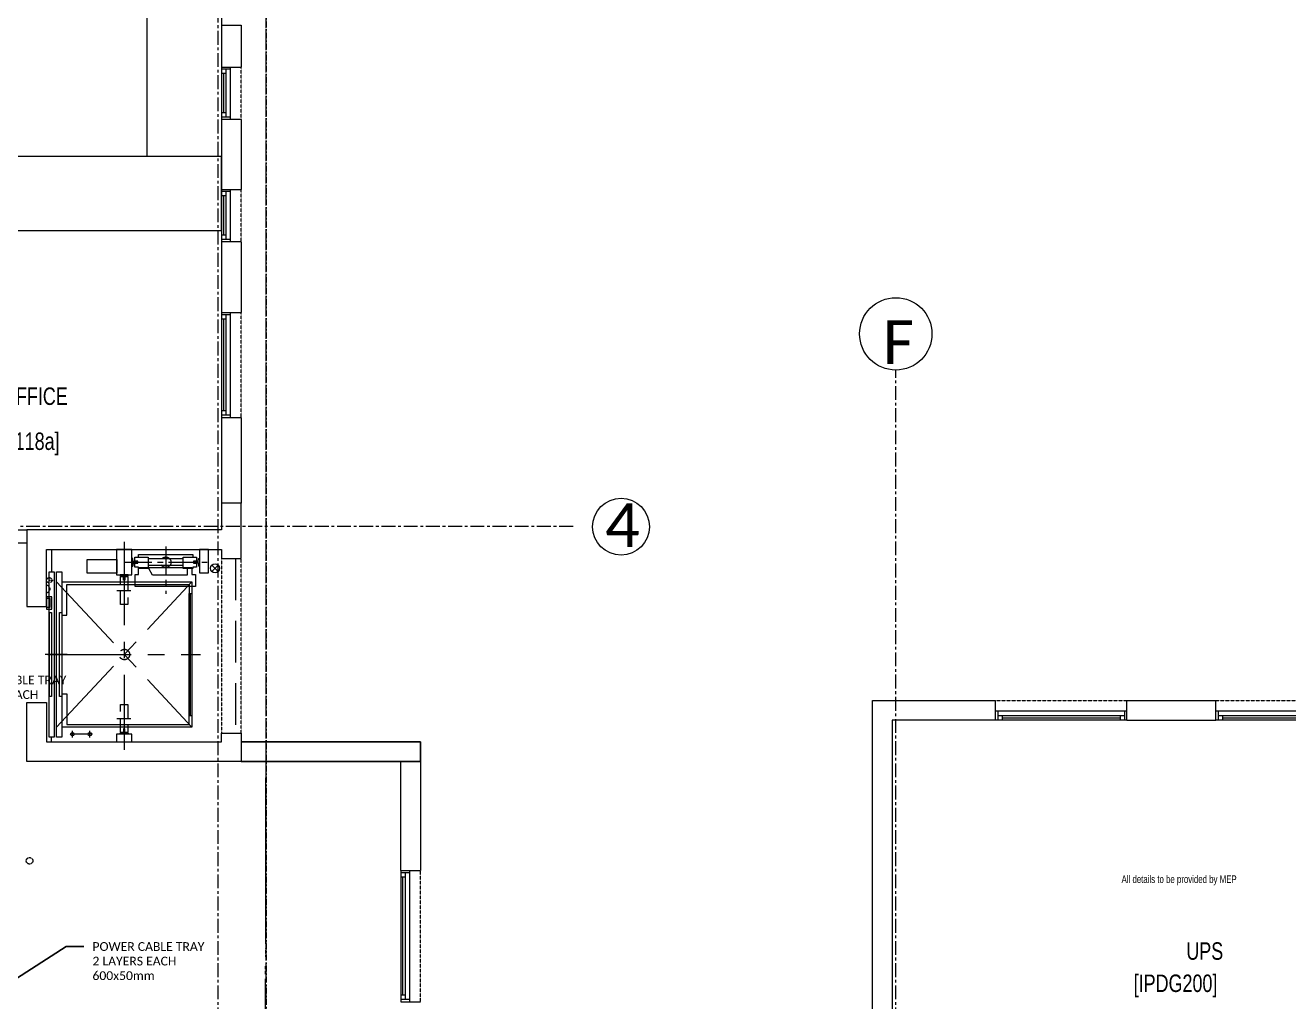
# Model space of a CAD drawing. Header units: millimetres. Extents: x 26027 to 581921, y 7230 to 233891.
# Drawn here: x 478045 to 492492, y 202807 to 213980 of the extents above; entities that cross this region are included whole.
import ezdxf
from ezdxf import colors
from ezdxf.entities.mleader import LeaderData, LeaderLine
from ezdxf.math import Vec2, Vec3

# ---------------------------------------------------------------- set-up
doc = ezdxf.new("R2010")
doc.units = ezdxf.units.MM
doc.header["$LTSCALE"] = 5
for name, pattern in [('CENTER', [50.8, 31.75, -6.35, 6.35, -6.35]), ('CENTERX2', [101.6, 63.5, -12.7, 12.7, -12.7]), ('DASHDOT', [25.4, 12.7, -6.35, 0, -6.35]), ('DASHED2', [9.525, 6.35, -3.175]), ('HIDDEN2', [0.1875, 0.125, -0.0625])]:
    doc.linetypes.add(name, pattern=pattern)
for name, color, linetype, lineweight in [('72_EGR_BASE_PRIMITIVE', 7, 'Continuous', 5), ('72_EGR_BASE_TEXT', 7, 'Continuous', 5), ('Aluminum', 7, 'Continuous', 5), ('Axis', 163, 'CENTERX2', 5), ('AxisBalloons_2', 7, 'Continuous', 0), ('Cabin', 7, 'Continuous', 5), ('Medical Equipment and Furniture', 163, 'Continuous', 0), ('Notes', 1, 'Continuous', 5), ('Proj', 7, 'HIDDEN2', 5), ('Structure', 20, 'Continuous', 5), ('Tech', 169, 'DASHED2', 5), ('Text', 9, 'Continuous', 5), ('Walls', 32, 'Continuous', 5)]:
    doc.layers.add(name, color=color, linetype=linetype, lineweight=lineweight)
doc.layers.add('axes', color=9, linetype='Continuous')
doc.layers.add('E-POWR', color=7, linetype='Continuous', lineweight=9, true_color=0x4e7e3e)
doc.layers.add('EXF', color=7, linetype='Continuous', lineweight=0, true_color=0x4e7e3e)
doc.styles.get("Standard").update_dxf_attribs({"font": 'calibri.ttf'})
doc.styles.add('X3G_ENTITY_257CFD', font='swisscl.ttf', dxfattribs={"height": 200})
doc.styles.add('X3G_ENTITY_2587EA', font='swisscl.ttf', dxfattribs={"height": 200})

# ---------------------------------------------------------------- blocks, each defined once
blk = doc.blocks.new('T89_B')
at = {"layer": 'Cabin'}
for p, q in [((31, 8), (31, 4)), ((31, 4), (47, 4)), ((47, 4), (51, 44.5)), ((31, -8), (31, -4)), ((31, -4), (47, -4)), ((47, -4), (51, -44.5))]:
    blk.add_line(p, q, dxfattribs=at)
at = {"layer": 'Cabin', "ltscale": 5}
for points in [[(31, 8), (0, 8), (0, -8), (31, -8)], [(51, 44.5), (62, 44.5), (62, -44.5), (51, -44.5)]]:
    blk.add_lwpolyline(points, dxfattribs=at)

msp = doc.modelspace()

# ---------------------------------------------------------------- hatches: boundary and pattern name
h = msp.add_hatch()
h.set_pattern_fill('CROSS', color=85, scale=10)
h.set_pattern_definition([(0, (368880, 104830), (63.5, 63.5), [31.75, -95.25]), (90, (368895.875, 104814.125), (-63.5, 63.5), [31.75, -95.25])])
edge = h.paths.add_edge_path()
edge.add_line((457685.6, 145694.3), (457685.6, 152806.1))
edge.add_line((457685.6, 152806.1), (462487.4, 152806.1))
edge.add_line((462487.4, 152806.1), (462487.4, 145900.9))
edge.add_line((462487.4, 145900.9), (462587.4, 145901.1))
edge.add_line((462587.4, 145901.1), (462587.4, 152806.1))
edge.add_line((462587.4, 152806.1), (464555.9, 152806.1))
edge.add_line((464555.9, 152806.1), (469284.4, 152806.1))
edge.add_line((469284.4, 152806.1), (471903.7, 152806.1))
edge.add_line((471903.7, 152806.1), (471903.7, 142653.2))
edge.add_line((471903.7, 142653.2), (478231.4, 142645.9))
edge.add_line((478231.4, 142645.9), (478231.4, 142845.2))
edge.add_line((478231.4, 142845.2), (472503.7, 142845.2))
edge.add_line((472503.7, 142845.2), (472503.7, 157840))
edge.add_line((472503.7, 157840), (472504, 159009.2))
edge.add_line((472504, 159009.2), (479768.6, 159009.2))
edge.add_line((479768.6, 159009.2), (479768.6, 159109.2))
edge.add_line((479768.6, 159109.2), (472503.7, 159109.2))
edge.add_line((472503.7, 159109.2), (472503.7, 169315.6))
edge.add_line((472503.7, 169315.6), (478921.1, 169315.6))
edge.add_line((478921.1, 169315.6), (484286.4, 169315.6))
edge.add_line((484286.4, 169315.6), (484286.4, 166351.2))
edge.add_line((484286.4, 166351.2), (484486.4, 166351.2))
edge.add_line((484486.4, 166351.2), (484486.4, 169515.6))
edge.add_line((484486.4, 169515.6), (479083.8, 169515.6))
edge.add_line((479083.8, 169515.6), (479083.8, 190946.9))
edge.add_line((479083.8, 190946.9), (479083.8, 191341.6))
edge.add_line((479083.8, 191341.6), (478883.8, 191341.6))
edge.add_line((478883.8, 191341.6), (478883.8, 195124.3))
edge.add_line((478883.8, 195124.3), (477262.4, 195124.3))
edge.add_line((477262.4, 195124.3), (477262.4, 205421.2))
edge.add_line((477262.4, 205421.2), (474368, 205421.2))
edge.add_line((474368, 205421.2), (469356.9, 205421.2))
edge.add_line((469356.9, 205421.2), (469256.9, 205421.2))
edge.add_line((469256.9, 205421.2), (469256.9, 204391.3))
edge.add_line((469256.9, 204391.3), (469856.9, 204391.3))
edge.add_line((469856.9, 204391.3), (469856.9, 204821.2))
edge.add_line((469856.9, 204821.2), (471179.3, 204821.2))
edge.add_line((471179.3, 204821.2), (471179.3, 204391.3))
edge.add_line((471179.3, 204391.3), (471779.3, 204391.3))
edge.add_line((471779.3, 204391.3), (471779.3, 204821.2))
edge.add_line((471779.3, 204821.2), (476662.4, 204821.2))
edge.add_line((476662.4, 204821.2), (476662.4, 194457.6))
edge.add_line((476662.4, 194457.6), (478283.8, 194457.6))
edge.add_line((478283.8, 194457.6), (478283.8, 169915.6))
edge.add_line((478283.8, 169915.6), (471903.7, 169915.6))
edge.add_line((471903.7, 169915.6), (471903.7, 159212))
edge.add_line((471903.7, 159212), (470513.7, 159212))
edge.add_line((470513.7, 159212), (470513.7, 159112))
edge.add_line((470513.7, 159112), (471903.7, 159112))
edge.add_line((471903.7, 159112), (471903.7, 153006.1))
edge.add_line((471903.7, 153006.1), (462587.4, 153006.1))
edge.add_line((462587.4, 153006.1), (462487.4, 152906.1))
edge.add_line((462487.4, 152906.1), (457585.6, 152906.1))
edge.add_line((457585.6, 152906.1), (457585.6, 145694.3))
at = {"layer": 'EXF'}
h = msp.add_hatch(dxfattribs=at)
h.set_pattern_fill('CROSS', color=256, scale=10)
edge = h.paths.add_edge_path()
edge.add_line((464555.9, 152806.1), (469284.4, 152806.1))
edge.add_line((469284.4, 152806.1), (471903.7, 152806.1))
edge.add_line((471903.7, 152806.1), (471903.7, 142653.2))
edge.add_line((471903.7, 142653.2), (478231.4, 142645.9))
edge.add_line((478231.4, 142645.9), (478231.4, 142845.2))
edge.add_line((478231.4, 142845.2), (472503.7, 142845.2))
edge.add_line((472503.7, 142845.2), (472503.7, 157840))
edge.add_line((472503.7, 157840), (472504, 159009.2))
edge.add_line((472504, 159009.2), (479768.6, 159009.2))
edge.add_line((479768.6, 159009.2), (479768.6, 159109.2))
edge.add_line((479768.6, 159109.2), (472503.7, 159109.2))
edge.add_line((472503.7, 159109.2), (472503.7, 169315.6))
edge.add_line((472503.7, 169315.6), (478921.1, 169315.6))
edge.add_line((478921.1, 169315.6), (484286.4, 169315.6))
edge.add_line((484286.4, 169315.6), (484286.4, 166351.2))
edge.add_line((484286.4, 166351.2), (484486.4, 166351.2))
edge.add_line((484486.4, 166351.2), (484486.4, 169515.6))
edge.add_line((484486.4, 169515.6), (479083.8, 169515.6))
edge.add_line((479083.8, 169515.6), (479083.8, 190946.9))
edge.add_line((479083.8, 190946.9), (479083.8, 191341.6))
edge.add_line((479083.8, 191341.6), (478883.8, 191341.6))
edge.add_line((478883.8, 191341.6), (478883.8, 195124.3))
edge.add_line((478883.8, 195124.3), (477262.4, 195124.3))
edge.add_line((477262.4, 195124.3), (477262.4, 205421.2))
edge.add_line((477262.4, 205421.2), (474368, 205421.2))
edge.add_line((474368, 205421.2), (469356.9, 205421.2))
edge.add_line((469356.9, 205421.2), (469256.9, 205421.2))
edge.add_line((469256.9, 205421.2), (469256.9, 204391.3))
edge.add_line((469256.9, 204391.3), (469856.9, 204391.3))
edge.add_line((469856.9, 204391.3), (469856.9, 204821.2))
edge.add_line((469856.9, 204821.2), (471179.3, 204821.2))
edge.add_line((471179.3, 204821.2), (471179.3, 204391.3))
edge.add_line((471179.3, 204391.3), (471779.3, 204391.3))
edge.add_line((471779.3, 204391.3), (471779.3, 204821.2))
edge.add_line((471779.3, 204821.2), (476662.4, 204821.2))
edge.add_line((476662.4, 204821.2), (476662.4, 194457.6))
edge.add_line((476662.4, 194457.6), (478283.8, 194457.6))
edge.add_line((478283.8, 194457.6), (478283.8, 169915.6))
edge.add_line((478283.8, 169915.6), (471903.7, 169915.6))
edge.add_line((471903.7, 169915.6), (471903.7, 159212))
edge.add_line((471903.7, 159212), (470513.7, 159212))
edge.add_line((470513.7, 159212), (470513.7, 159112))
edge.add_line((470513.7, 159112), (471903.7, 159112))
edge.add_line((471903.7, 159112), (471903.7, 153006.1))
edge.add_line((471903.7, 153006.1), (462587.4, 153006.1))

# ---------------------------------------------------------------- linework, layer by layer
at = {"layer": '72_EGR_BASE_PRIMITIVE', "color": 251, "linetype": 'Continuous', "lineweight": -3, "true_color": 0x5f5f5f, "elevation": 0}
msp.add_lwpolyline([(480513.8, 205780.3), (482562.7, 205780.3), (482562.7, 205780.3), (482562.7, 205555.3), (480513.8, 205555.3)], dxfattribs=at)
at = {"layer": '72_EGR_BASE_PRIMITIVE', "color": 251, "true_color": 0x5f5f5f}
for points in [[(480793.6, 205368.5, -2.4), (480793.6, 203470.9, -2.4)], [(480793.6, 201173.4, -2.4), (480793.6, 203071, -2.4)]]:
    msp.add_polyline3d(points, dxfattribs=at)
at = {"layer": 'Aluminum'}
for p, q in [((480288.8, 213502.3, 2.4), (480288.8, 212902.3, 2.4)), ((480388.8, 213477.3, 0), (480288.8, 213477.3, 0)), ((480338.8, 213427.3, 0), (480288.8, 213427.3, 0)), ((480313.8, 212977.3, 0), (480313.8, 213427.3, 0)), ((480338.8, 213477.3, 2.4), (480338.8, 212927.3, 2.4)), ((480388.8, 213502.3, 2.4), (480388.8, 212902.3, 2.4)), ((480338.8, 212977.3, 0), (480288.8, 212977.3, 0)), ((480388.8, 212927.3, 2.4), (480288.8, 212927.3, 2.4)), ((480288.8, 212102.3, 2.4), (480288.8, 211502.3, 2.4)), ((480388.8, 212102.3, 2.4), (480388.8, 211502.3, 2.4)), ((480388.8, 212077.3, 0), (480288.8, 212077.3, 0)), ((480338.8, 212027.3, 0), (480288.8, 212027.3, 0)), ((480313.8, 211577.3, 0), (480313.8, 212027.3, 0)), ((480338.8, 212077.3, 2.4), (480338.8, 211527.3, 2.4)), ((480338.8, 211577.3, 0), (480288.8, 211577.3, 0)), ((480388.8, 211527.3, 2.4), (480288.8, 211527.3, 2.4)), ((480288.8, 210693.3, 0.6), (480288.8, 209493.3, 0.6)), ((480388.8, 210668.3, 0.6), (480288.8, 210668.3, 0.6)), ((480338.8, 210668.3, 0.6), (480338.8, 209518.3, 0.6)), ((480388.8, 210693.3, 0.6), (480388.8, 209493.3, 0.6)), ((480338.8, 210618.3, 0.6), (480288.8, 210618.3, 0.6)), ((480313.8, 209568.3, 0.6), (480313.8, 210618.3, 0.6)), ((480338.8, 209568.3, 0.6), (480288.8, 209568.3, 0.6)), ((480388.8, 209518.3, 0.6), (480288.8, 209518.3, 0.6)), ((490640, 206130.3, -4.8), (489140, 206130.3, -4.8)), ((490640, 206030.3, -4.8), (489140, 206030.3, -4.8)), ((489165, 206130.3, -4.8), (489165, 206030.3, -4.8)), ((490615, 206080.3, -4.8), (489165, 206080.3, -4.8)), ((489215, 206080.3, -4.8), (489215, 206030.3, -4.8)), ((489215, 206055.3, -4.8), (490565, 206055.3, -4.8)), ((490565, 206080.3, -4.8), (490565, 206030.3, -4.8)), ((490615, 206130.3, -4.8), (490615, 206030.3, -4.8)), ((493160, 206130.3, -2.4), (491660, 206130.3, -2.4)), ((493160, 206030.3, -2.4), (491660, 206030.3, -2.4)), ((491685, 206130.3, -2.4), (491685, 206030.3, -2.4)), ((493135, 206080.3, -2.4), (491685, 206080.3, -2.4)), ((491735, 206080.3, -2.4), (491735, 206030.3, -2.4)), ((491735, 206055.3, -2.4), (493085, 206055.3, -2.4)), ((482337.5, 204307.3, -1.5), (482337.5, 202807.3, -1.5)), ((482437.5, 204282.3, -1.5), (482337.5, 204282.3, -1.5)), ((482387.5, 204282.3, -1.5), (482387.5, 202832.3, -1.5)), ((482437.5, 204307.3, -1.5), (482437.5, 202807.3, -1.5)), ((482387.5, 204232.3, -1.5), (482337.5, 204232.3, -1.5)), ((482362.5, 202882.3, -1.5), (482362.5, 204232.3, -1.5)), ((482387.5, 202882.3, -1.5), (482337.5, 202882.3, -1.5)), ((482437.5, 202832.3, -1.5), (482337.5, 202832.3, -1.5))]:
    msp.add_line(p, q, dxfattribs=at)
at = {"layer": 'axes', "linetype": 'CENTER', "lineweight": 0}
for p, q in [((480248.8, 120285.6, 0), (480248.8, 230811.1, 0)), ((480798.8, 120285.6, 0), (480798.8, 230811.1, 0)), ((487998.8, 120285.6, 0), (487998.8, 210035.3, 0)), ((484308.8, 208245.3, 0), (460780.9, 208245.3, 0))]:
    msp.add_line(p, q, dxfattribs=at)
at = {"layer": 'axes', "linetype": 'DASHDOT'}
msp.add_line((480798.8, 120285.6, 0), (480798.8, 230811.1, 0), dxfattribs=at)
at = {"layer": 'Axis', "ltscale": 3}
for p, q in [((479176.3, 208070.3, 0), (479176.3, 205690.3, 0)), ((478403.8, 207611.3, 0), (479948.8, 205949.3, 0)), ((478403.8, 205949.3, 0), (479948.8, 207611.3, 0)), ((478303.8, 206780.3, 0), (480048.8, 206780.3, 0))]:
    msp.add_line(p, q, dxfattribs=at)
at = {"layer": 'Axis'}
for p, q in [((479651.3, 208016.3, 0), (479651.3, 207476.3, 0)), ((479176.3, 207836.3, 0), (480126.3, 207836.3, 0))]:
    msp.add_line(p, q, dxfattribs=at)
at = {"layer": 'Axis', "ltscale": 0.498}
for p, q in [((479093.3, 207511.3, 0), (479259.3, 207511.3, 0)), ((479093.3, 206049.3, 0), (479259.3, 206049.3, 0))]:
    msp.add_line(p, q, dxfattribs=at)
at = {"layer": 'Axis', "ltscale": 0.78}
msp.add_line((478813.8, 205869.3, 0), (478553.8, 205869.3, 0), dxfattribs=at)
at = {"layer": 'Axis', "ltscale": 0.24}
for p, q in [((478583.8, 205829.3, 0), (478583.8, 205909.3, 0)), ((478783.8, 205829.3, 0), (478783.8, 205909.3, 0))]:
    msp.add_line(p, q, dxfattribs=at)
at = {"layer": 'Axis', "ltscale": 0.495}
msp.add_lwpolyline([(478428.8, 206780.3), (478263.8, 206780.3)], dxfattribs=at)
at = {"layer": 'Axis', "ltscale": 0.54}
msp.add_lwpolyline([(478523.8, 206780.3), (478343.8, 206780.3)], dxfattribs=at)
at = {"layer": 'AxisBalloons_2', "color": 1}
for centre, radius in [((487998.8, 210449.2, 0), 413.9), ((484857.6, 208242.4, -2.4), 325)]:
    msp.add_circle(centre, radius, dxfattribs=at)
at = {"layer": 'Cabin', "lineweight": 9}
for p, q in [((478346.3, 207980.3, 0), (478346.3, 207725.3, 0)), ((478403.8, 207725.3, 0), (478463.8, 207725.3, 0)), ((478403.8, 205835.3, 0), (478403.8, 207725.3, 0)), ((478403.8, 207725.3, 0), (478463.8, 207725.3, 0)), ((478403.8, 205835.3, 0), (478403.8, 207725.3, 0)), ((478463.8, 207725.3, 0), (478463.8, 207611.3, 0)), ((478463.8, 207725.3, 0), (478463.8, 207611.3, 0)), ((478463.8, 207611.3, 0), (479948.8, 207611.3, 0)), ((478463.8, 207611.3, 0), (479948.8, 207611.3, 0)), ((479948.8, 207611.3, 0), (479948.8, 205949.3, 0)), ((479948.8, 207611.3, 0), (479948.8, 205949.3, 0)), ((478518.8, 207230.3, 0), (478518.8, 207580.3, 0)), ((478518.8, 207580.3, 0), (479918.8, 207580.3, 0)), ((479918.8, 207580.3, 0), (479918.8, 206780.3, 0)), ((478463.8, 207230.3, 0), (478518.8, 207230.3, 0)), ((479918.8, 205980.3, 0), (479918.8, 206780.3, 0)), ((478463.8, 206330.3, 0), (478518.8, 206330.3, 0)), ((478518.8, 206330.3, 0), (478518.8, 205980.3, 0)), ((479948.8, 205949.3, 0), (478463.8, 205949.3, 0)), ((478463.8, 205949.3, 0), (478463.8, 205835.3, 0)), ((479948.8, 205949.3, 0), (478463.8, 205949.3, 0)), ((478463.8, 205949.3, 0), (478463.8, 205835.3, 0)), ((478518.8, 205980.3, 0), (479918.8, 205980.3, 0)), ((478346.3, 205780.3, 0), (478346.3, 205835.3, 0)), ((478463.8, 205835.3, 0), (478403.8, 205835.3, 0)), ((478463.8, 205835.3, 0), (478403.8, 205835.3, 0))]:
    msp.add_line(p, q, dxfattribs=at)
at = {"layer": 'Cabin', "lineweight": 9, "ltscale": 5}
for p, q in [((478751.3, 207867.8, 0), (479091.3, 207867.8, 0)), ((478751.3, 207712.8, 0), (478751.3, 207867.8, 0)), ((479091.3, 207867.8, 0), (479091.3, 207712.8, 0)), ((479091.3, 207712.8, 0), (478751.3, 207712.8, 0))]:
    msp.add_line(p, q, dxfattribs=at)
at = {"layer": 'Cabin', "lineweight": 9, "elevation": 0}
for points in [[(479264.3, 207692.3), (479264.3, 207980.3), (479086.3, 207980.3), (479086.3, 207692.3)], [(480138.3, 207716.3), (480138.3, 207980.3), (480038.3, 207980.3), (480038.3, 207716.3)], [(479265.3, 205780.3), (479265.3, 205868.3), (479087.3, 205868.3), (479087.3, 205780.3)]]:
    msp.add_lwpolyline(points, close=True, dxfattribs=at).dxf.unprotected_set("ltscale", 0)
at = {"layer": 'Cabin'}
for points in [[(479299.3, 207848.3), (479299.3, 207894.3)], [(479299.3, 207894.3), (479341.3, 207894.3)], [(479341.3, 207894.3), (479341.3, 207926.3)], [(479341.3, 207926.3), (479961.3, 207926.3)], [(479961.3, 207926.3), (479961.3, 207894.3)], [(479961.3, 207894.3), (480003.3, 207894.3)], [(480003.3, 207894.3), (480003.3, 207848.3)], [(479333.3, 207848.3), (479299.3, 207848.3)], [(479299.3, 207778.3), (479299.3, 207824.3)], [(479299.3, 207824.3), (479333.3, 207824.3)], [(479341.3, 207778.3), (479299.3, 207778.3)], [(479333.3, 207824.3), (479333.3, 207848.3)], [(479341.3, 207766.3), (479341.3, 207778.3)], [(479341.3, 207697.3), (479341.3, 207776.3)], [(479341.3, 207776.3), (479951.3, 207776.3)], [(479456.3, 207766.3), (479341.3, 207766.3)], [(479851.3, 207874.3), (479451.3, 207874.3)], [(479851.3, 207798.3), (479451.3, 207798.3)], [(479501.3, 207686.3), (479456.3, 207766.3)], [(479961.3, 207766.3), (479896.3, 207766.3)], [(479896.3, 207766.3), (479896.3, 207686.3)], [(479951.3, 207776.3), (479951.3, 207697.3)], [(480003.3, 207778.3), (479961.3, 207778.3)], [(479961.3, 207778.3), (479961.3, 207766.3)], [(480003.3, 207848.3), (479969.3, 207848.3)], [(479969.3, 207848.3), (479969.3, 207824.3)], [(479969.3, 207824.3), (480003.3, 207824.3)], [(480003.3, 207824.3), (480003.3, 207778.3)], [(479301.3, 207559.3), (479301.3, 207697.3)], [(479301.3, 207697.3), (479341.3, 207697.3)], [(479896.3, 207686.3), (479501.3, 207686.3)], [(479951.3, 207697.3), (479991.3, 207697.3)], [(479991.3, 207697.3), (479991.3, 207559.3)], [(479991.3, 207559.3), (479301.3, 207559.3)], [(478347.3, 206780.3), (478321.8, 206780.3)], [(478434.8, 206780.3), (478462.8, 206780.3)]]:
    msp.add_lwpolyline(points, dxfattribs=at)
at = {"layer": 'Cabin', "lineweight": 9, "ltscale": 5, "elevation": 0}
for points in [[(479341.3, 207894.3), (479451.3, 207894.3), (479451.3, 207766.3), (479341.3, 207766.3)], [(479961.3, 207766.3), (479851.3, 207766.3), (479851.3, 207894.3), (479961.3, 207894.3)]]:
    msp.add_lwpolyline(points, dxfattribs=at)
for points in [[(478373.8, 205835.3), (478318.8, 205835.3), (478318.8, 207725.3), (478373.8, 207725.3)], [(478463.8, 205835.3), (478403.8, 205835.3), (478403.8, 207725.3), (478463.8, 207725.3)], [(479918.8, 207480.3), (479948.8, 207480.3), (479948.8, 206080.3), (479918.8, 206080.3)], [(478344.3, 206300.3), (478320.8, 206300.3), (478320.8, 207260.3), (478344.3, 207260.3)], [(478461.8, 206300.3), (478435.8, 206300.3), (478435.8, 207260.3), (478461.8, 207260.3)]]:
    msp.add_lwpolyline(points, close=True, dxfattribs=at)
at = {"layer": 'Cabin', "ltscale": 4.200964}
msp.add_lwpolyline([(479933.8, 206080.3), (479933.8, 207480.3)], dxfattribs=at)
at = {"layer": 'Cabin'}
for centre in [(478583.8, 205869.3, 0), (478783.8, 205869.3, 0)]:
    msp.add_circle(centre, 20, dxfattribs=at)
at = {"layer": 'Medical Equipment and Furniture', "elevation": 0}
msp.add_lwpolyline([(480028.8, 212480.3), (479438.8, 212480.3), (479438.8, 214880.3), (480288.8, 214880.3), (480288.8, 212480.3), (477888.8, 212480.3), (477888.8, 211630.3), (480288.8, 211630.3), (480288.8, 212480.3)], dxfattribs=at)
at = {"layer": 'Proj'}
for p, q in [((480513.8, 212902.3, 2.4), (480513.8, 213502.3, 2.4)), ((480513.8, 211502.3, 2.4), (480513.8, 212102.3, 2.4)), ((480513.8, 209493.3, 0.6), (480513.8, 210693.3, 0.6)), ((480288.8, 207880.3, 0), (480288.8, 205880.3, 0)), ((480513.8, 205880.3, 0), (480513.8, 207880.3, 0)), ((489140, 206255.3, -2.4), (490640, 206255.3, -2.4)), ((491660, 206255.3, 0), (493160, 206255.3, 0)), ((482562.6, 202807.3, -1.5), (482562.6, 204307.3, -1.5)), ((480793.6, 203420.9, -2.4), (480793.6, 203320.9, -2.4)), ((480793.6, 203121, -2.4), (480793.6, 203221, -2.4))]:
    msp.add_line(p, q, dxfattribs=at)
msp.add_circle((478093.7, 204419.7, -2.4), 37.5, dxfattribs=at)
at = {"layer": 'Structure', "elevation": 0}
for points in [[(480513.8, 208510.3), (480288.8, 208510.3), (480288.8, 208205.3), (478063.8, 208205.3)], [(478063.8, 208205.3), (478063.8, 207330.3), (478288.8, 207330.3), (478288.8, 207980.3), (480288.8, 207980.3), (480288.8, 207880.3), (480513.8, 207880.3), (480513.8, 208510.3)], [(478063.8, 205555.3), (478063.8, 206230.3), (478288.8, 206230.3), (478288.8, 205780.3), (480288.8, 205780.3), (480288.8, 205880.3), (480513.8, 205880.3), (480513.8, 205555.3), (478063.8, 205555.3)]]:
    msp.add_lwpolyline(points, dxfattribs=at)
at = {"layer": 'Tech', "lineweight": 9, "ltscale": 0.36}
msp.add_line((478318.8, 207630.3, 0), (478378.8, 207630.3, 0), dxfattribs=at)
at = {"layer": 'Tech', "lineweight": 9, "ltscale": 5}
for p, q in [((479134.8, 207351.3, 0), (479134.8, 207671.3, 0)), ((479134.8, 207671.3, 0), (479217.8, 207671.3, 0)), ((479217.8, 207671.3, 0), (479217.8, 207351.3, 0)), ((479217.8, 207351.3, 0), (479134.8, 207351.3, 0)), ((479134.8, 205889.3, 0), (479134.8, 206209.3, 0)), ((479134.8, 206209.3, 0), (479217.8, 206209.3, 0)), ((479217.8, 206209.3, 0), (479217.8, 205889.3, 0)), ((479217.8, 205889.3, 0), (479134.8, 205889.3, 0))]:
    msp.add_line(p, q, dxfattribs=at)
at = {"layer": 'Tech', "lineweight": 9, "ltscale": 0.48}
msp.add_line((478288.8, 207490.3, 0), (478288.8, 207570.3, 0), dxfattribs=at)
at = {"layer": 'Tech', "lineweight": 9, "ltscale": 9}
for p, q in [((478348.8, 207440.3, 0), (478288.8, 207440.3, 0)), ((478288.8, 207440.3, 0), (478288.8, 207300.3, 0)), ((478328.8, 207420.3, 0), (478288.8, 207420.3, 0)), ((478288.8, 207420.3, 0), (478288.8, 207320.3, 0)), ((478288.8, 207320.3, 0), (478328.8, 207320.3, 0)), ((478328.8, 207320.3, 0), (478328.8, 207420.3, 0)), ((478348.8, 207300.3, 0), (478348.8, 207440.3, 0)), ((478288.8, 207300.3, 0), (478348.8, 207300.3, 0))]:
    msp.add_line(p, q, dxfattribs=at)
at = {"layer": 'Tech', "ltscale": 15}
msp.add_lwpolyline([(480447.1, 207880.3), (480447.1, 205880.3)], dxfattribs=at)
at = {"layer": 'Tech', "lineweight": 9, "ltscale": 5}
for centre in [(479651.3, 207836.3, 0), (479178.8, 206780.3, 0)]:
    msp.add_circle(centre, 60, dxfattribs=at)
at = {"layer": 'Tech', "lineweight": 9}
msp.add_circle((478318.8, 207630.3, 0), 30, dxfattribs=at)
msp.add_arc((478288.8, 207530.3, 0), 40, 270, 90, dxfattribs=at)
at = {"layer": 'Walls'}
for p, q in [((480288.8, 213980.3, 0), (480288.8, 213502.3, 0)), ((480288.8, 213980.3, 0), (480513.8, 213980.3, 0)), ((480513.8, 213980.3, 0), (480513.8, 213502.3, 0)), ((480288.8, 213502.3, 0), (480513.8, 213502.3, 0)), ((480288.8, 212902.3, 2.4), (480288.8, 212102.3, 2.4)), ((480513.8, 212902.3, 2.4), (480288.8, 212902.3, 2.4)), ((480513.8, 212902.3, 2.4), (480513.8, 212102.3, 2.4)), ((480288.8, 212102.3, 0), (480513.8, 212102.3, 0)), ((480288.8, 211502.3, 2.4), (480288.8, 210693.3, 1.8)), ((480513.8, 211502.3, 2.4), (480288.8, 211502.3, 2.4)), ((480513.8, 211502.3, 2.4), (480513.8, 210693.3, 1.8)), ((480288.8, 210693.3, 1.8), (480513.8, 210693.3, 1.8)), ((480288.8, 209493.3, 1.8), (480513.8, 209493.3, 1.8)), ((480288.8, 209493.3, 1.8), (480288.8, 208510.3, 3.5)), ((480513.8, 209493.3, 1.8), (480513.8, 208510.3, 2.4)), ((480244.7, 207736.4, 0), (480184.7, 207796.4, 0)), ((480184.7, 207736.4, 0), (480244.7, 207796.4, 0)), ((489140, 206030.3, -2.4), (489140, 206255.3, -2.4)), ((490640, 206255.3, 0), (491660, 206255.3, 0)), ((490640, 206030.3, -2.4), (490640, 206255.3, -2.4)), ((491660, 206030.3, 0), (491660, 206255.3, 0)), ((490640, 206030.3, 0), (491660, 206030.3, 0)), ((482337.5, 204307.3, -1.5), (482337.6, 205555.3, -1.2)), ((482562.6, 205555.3, -2.4), (482562.6, 204307.3, -1.5)), ((482337.5, 204307.3, -1.5), (482562.5, 204307.3, -1.5)), ((482337.5, 202807.3, -1.5), (482562.5, 202807.3, -1.5))]:
    msp.add_line(p, q, dxfattribs=at)
for points, elevation in [([(478063.8, 208055.3), (475334.9, 208055.3), (475334.9, 210510.3), (475128.8, 210510.3), (475128.8, 210660.3), (475484.9, 210660.3), (475484.9, 208205.3), (478063.8, 208205.3)], 4.7), ([(489140, 206030.3), (487958.8, 206030.3), (487958.8, 201815.3), (487733.8, 201815.3), (487733.8, 206255.3), (489140, 206255.3)], 0)]:
    msp.add_lwpolyline(points, dxfattribs=dict(at, elevation=elevation))
msp.add_circle((480214.7, 207766.4, 0), 50, dxfattribs=at)

# ---------------------------------------------------------------- block references
at = {"layer": 'Notes', "xscale": -1}
for p, rotation in [((479326.3, 207836.3, 0), 359.9999984647655), ((479176.3, 207630.3, 0), 270)]:
    msp.add_blockref('T89_B', p, dxfattribs=dict(at, rotation=rotation))
at = {"layer": 'Notes'}
for p, rotation in [((479976.3, 207836.3, 0), 359.9999984647655), ((479176.3, 205930.3, 0), 270)]:
    msp.add_blockref('T89_B', p, dxfattribs=dict(at, rotation=rotation))

# ---------------------------------------------------------------- texts
at = {"layer": '72_EGR_BASE_TEXT', "char_height": 200, "attachment_point": 2, "style": 'X3G_ENTITY_2587EA'}
for s, insert in [('HOD OFFICE', (477898.4, 209836, 2.4)), ('[IPDG118a]', (477901.7, 209320.9, 2.4)), ('UPS', (491531.7, 203487.6)), ('[IPDG200]', (491197.5, 203118.7))]:
    msp.add_mtext(s, dxfattribs=dict(at, insert=insert))
at = {"layer": 'Medical Equipment and Furniture', "color": 1, "insert": (491238.3, 204253.6, 0), "char_height": 87.473, "width": 3260.537, "attachment_point": 2, "style": 'X3G_ENTITY_257CFD'}
msp.add_mtext('All details to be provided by MEP', dxfattribs=at)
at = {"layer": 'Text', "char_height": 500, "attachment_point": 1}
for s, width, insert in [('F', 500, (487848.8, 210605.2, 0)), ('4', 1.122, (484674.8, 208511.3, -2.4))]:
    msp.add_mtext_dynamic_manual_height_columns(s, width=width, gutter_width=1, heights=[0], dxfattribs=dict(at, insert=insert))

# ---------------------------------------------------------------- leaders
at = {"layer": 'E-POWR'}
ml = msp.add_multileader_mtext('Standard', dxfattribs=at)
ml.set_content('POWER CABLE TRAY\\P2 LAYERS EACH\\P600x50mm', color=256)
ml.set_leader_properties()
ml.build(insert=Vec2(0, 0))
ml.multileader.update_dxf_attribs({"text_right_attachment_type": 6, "dogleg_length": 200, "arrow_head_size": 100})
ctx = ml.context
ctx.base_point, ctx.char_height, ctx.arrow_head_size, ctx.landing_gap_size, ctx.plane_origin = Vec3(477134.9, 206488), 100, 100, 100, Vec3(480927, 206373.4)
ctx.right_attachment = 6
notes = []
notes.append((ctx, [(0, (1, 1, 0), (476934.9, 206488), (1, 0), 200, [(0, [(475641.2, 205661.2)], 0, [])])]))
ctx.mtext.insert, ctx.mtext.width, ctx.mtext.flow_direction = Vec3(477234.9, 206538.7), 3370.454, 5
ml = msp.add_multileader_mtext('Standard', dxfattribs=at)
ml.set_content('POWER CABLE TRAY\\P2 LAYERS EACH\\P600x50mm', color=256)
ml.set_leader_properties()
ml.build(insert=Vec2(0, 0))
ml.multileader.update_dxf_attribs({"text_right_attachment_type": 6, "dogleg_length": 200, "arrow_head_size": 100})
ctx = ml.context
ctx.base_point, ctx.char_height, ctx.arrow_head_size, ctx.landing_gap_size, ctx.plane_origin = Vec3(478713.2, 203438.5), 100, 100, 100, Vec3(482505.3, 203324)
ctx.right_attachment = 6
notes.append((ctx, [(0, (1, 1, 0), (478513.2, 203438.5), (1, 0), 200, [(0, [(477219.5, 202611.7)], 0, [])])]))
ctx.mtext.insert, ctx.mtext.width, ctx.mtext.flow_direction = Vec3(478813.2, 203489.2), 3370.454, 5
for ctx, leaders in notes:
    for number, flags, end, landing, length, lines in leaders:
        leader = LeaderData()
        leader.index, (leader.has_last_leader_line, leader.has_dogleg_vector, leader.attachment_direction) = number, flags
        leader.last_leader_point, leader.dogleg_vector, leader.dogleg_length = Vec3(end), Vec3(landing), length
        for number, points, colour, breaks in lines:
            line = LeaderLine()
            line.index, line.vertices, line.color, line.breaks = number, Vec3.list(points), colors.encode_raw_color(colour), breaks
            leader.lines.append(line)
        ctx.leaders.append(leader)

doc.saveas('drawing.dxf')
